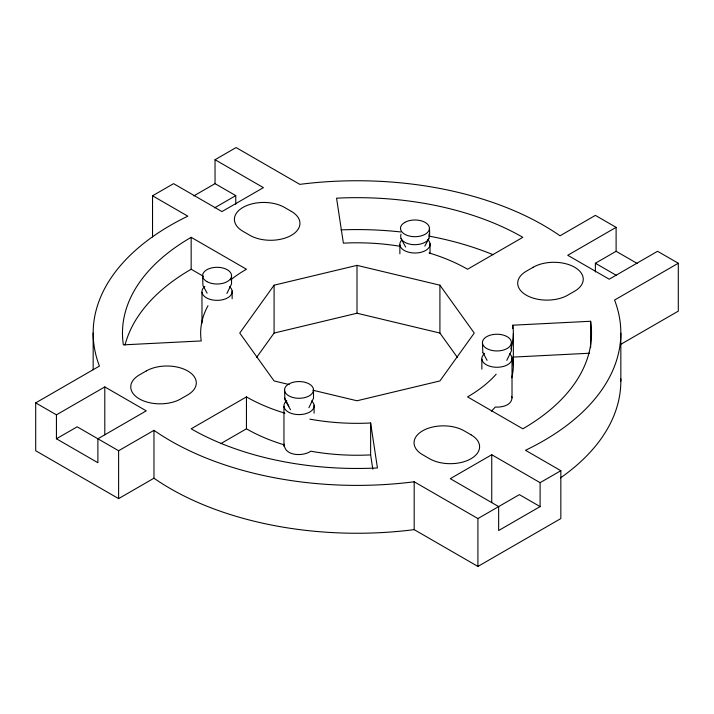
<?xml version="1.0" encoding="UTF-8"?>
<svg xmlns="http://www.w3.org/2000/svg" width="714" height="714" viewBox="0 0 714 714"><rect width="100%" height="100%" fill="white"/><g stroke="black" fill="none" stroke-linecap="round" stroke-linejoin="round"><path stroke-width="1.07" d="M314.089 413.192L314.124 405.249M429.444 228.337C429.73 233.13 430.604 239.788 425.205 242.233C421.912 244.054 418.109 244.715 414.379 244.67C408.703 244.75 398.671 241.528 400.973 234.156M372.788 469.16L370.628 454.898A156.348 90.267 0 0 1 313.767 451.73L310.804 451.194C303.057 456.657 284.279 456.21 284.19 444.117M512.018 357.919L512.018 397.814C511.545 405.579 501.603 407.489 495.275 407.06L493.463 409.033A156.348 90.267 0 0 1 491.312 411.184M226.909 293.436L231.532 283.976L231.55 275.666M308.885 407.694L313.508 398.233L313.517 389.915A14.485 8.363 0 0 0 291.794 382.677A14.485 8.363 0 0 0 291.794 397.162A14.485 8.363 0 0 0 313.517 389.915M424.803 246.116L428.953 238.485M506.779 360.365L511.402 350.904L511.411 342.595A14.485 8.363 0 0 0 489.688 335.348A14.485 8.363 0 0 0 489.688 349.833A14.485 8.363 0 0 0 511.411 342.595M312.848 390.21L357 400.768L439.913 380.937L474.257 333.063L439.913 285.189L357 265.367L274.087 285.189L239.743 333.063L274.087 380.937L289.161 384.543M256.585 357.455L274.087 333.063L274.087 285.189M152.537 236.994L152.537 195.797L173.582 183.65L221.947 211.576L263.404 187.639L215.039 159.713L215.039 183.65L193.824 195.895M215.039 159.713L236.084 147.566L299.818 184.364A263.841 152.323 0 0 1 560.035 235.79L595.387 215.378L616.111 227.347L616.111 251.283L637.325 263.528M214.557 207.863L235.763 195.618L235.763 204.32M620.359 344.576L678.3 311.125L678.3 263.252L614.567 300.05A263.841 152.323 0 0 1 525.486 450.284L560.838 470.696L560.838 518.569L477.916 566.434L414.182 529.636A263.841 152.323 0 0 1 153.965 478.21L118.613 498.622L35.7 450.748L35.7 402.874L99.433 366.077A263.841 152.323 0 0 1 187.827 216.172L152.537 195.797M56.433 414.843L104.797 386.917L146.254 410.853L97.889 438.78L97.889 462.717L56.433 438.78L56.433 414.843L35.7 402.874M56.433 438.78L77.157 426.811L118.613 450.748L153.965 430.337A263.841 152.323 0 0 0 414.182 481.771L477.916 518.569L519.381 494.632L540.105 506.601L540.105 482.664L491.741 454.738L450.284 478.675L498.649 506.601L498.649 530.529L540.105 506.601M284.913 413.165A156.348 90.267 0 0 1 246.446 396.895L191.165 428.811A234.522 135.401 0 0 0 377.438 467.947L370.628 422.991A156.348 90.267 0 0 1 309.84 419.127M220.715 443.662L246.446 428.811A156.348 90.267 0 0 0 280.7 443.769L284.118 444.813M616.111 227.347L567.746 255.273L609.203 279.21L657.567 251.283L678.3 263.252M595.387 271.954L595.387 263.252L616.111 251.283M540.105 482.664L560.838 470.696M274.087 333.063L357 313.232L439.913 333.063L457.415 357.455M510.912 348.941A156.348 90.267 0 0 0 512.75 325.2L590.63 321.264L590.63 347.673M512.75 357.107L589.514 353.234M595.387 263.252L616.593 275.497M215.039 183.65L235.763 195.618M207.997 305.726A156.348 90.267 0 0 0 201.25 340.935L123.37 344.862A234.522 135.401 0 0 1 191.165 237.325L246.446 269.232A156.348 90.267 0 0 0 230.595 279.942M191.165 237.325L191.165 269.24L203.561 276.389M207.105 293.177L202.937 285.484L202.589 275.666M482.95 352.734L487.091 360.365M400.973 238.485L405.641 247.071M290.518 409.782L284.913 399.733L284.556 389.915M284.556 397.894L288.867 406.337M428.953 234.156L429.444 236.316M511.483 396.324L512.018 397.814M482.807 352.413L482.45 342.595M620.841 333.188L620.841 381.062M513.348 333.483L513.348 365.389M512.75 325.2L512.75 328.502M491.741 454.738L491.741 502.611M481.852 359.178L481.852 369.147M477.916 518.569L477.916 566.434M439.913 285.189L439.913 333.063M430.042 243.67L430.042 253.64M414.182 481.771L414.182 529.636M399.876 244.92L399.876 253.791M370.628 422.991L370.628 454.898M357 265.367L357 313.232M283.958 406.498L283.958 446.393M246.446 396.895L246.446 428.811M232.148 290.991L232.148 298.755M201.982 292.249L201.982 323.272M153.965 430.337L153.965 478.21M118.613 450.748L118.613 498.622M104.797 386.917L104.797 434.79M93.159 333.036L93.159 369.781M311.554 400.973A15.119 8.729 0 0 1 308.912 412.487A15.119 8.729 0 0 1 288.813 412.308A15.119 8.729 0 0 1 286.787 400.759M125.039 345.014A234.522 135.401 0 0 1 191.165 269.24M340.997 229.89A234.522 135.401 0 0 1 400.786 231.961M428.793 236.075A234.522 135.401 0 0 1 493.151 254.728M590.63 321.264A234.522 135.401 0 0 1 522.835 428.811L467.554 396.895A156.348 90.267 0 0 0 496.176 374.19M400.233 246.321A156.348 90.267 0 0 0 343.372 243.144L336.562 198.18A234.522 135.401 0 0 1 522.835 237.325L467.554 269.232A156.348 90.267 0 0 0 429.087 252.961M513.027 359.178A156.348 90.267 0 0 1 511.768 377.786M620.814 378.839A263.841 152.323 0 0 1 560.463 477.916M204.82 286.501A15.119 8.729 0 0 0 209.309 299.112A15.119 8.729 0 0 0 230.676 295.435L231.916 293.267A15.119 8.729 0 0 0 229.587 286.725M509.448 353.653A15.119 8.729 0 0 1 499.978 367.103A15.119 8.729 0 0 1 482.084 356.902L483.324 354.742A15.119 8.729 0 0 1 484.681 353.43M427.481 239.395A15.119 8.729 0 0 1 427.588 249.097A15.119 8.729 0 0 1 412.112 252.872L408.363 252.149A15.119 8.729 0 0 1 401.357 240.484M404.722 222.429L402.419 224.16A14.485 8.363 0 0 0 413.701 236.664A14.485 8.363 0 0 0 428.57 225.481A14.485 8.363 0 0 0 404.722 222.429M146.254 370.959L139.346 374.948A29.319 16.922 0 0 0 139.346 398.885A29.319 16.922 0 0 0 180.803 398.885L187.711 394.896A29.319 16.922 0 0 0 187.711 370.959A29.319 16.922 0 0 0 146.254 370.959M533.197 267.241L526.289 271.231A29.319 16.922 0 0 0 526.289 295.168A29.319 16.922 0 0 0 567.746 295.168L574.654 291.178A29.319 16.922 0 0 0 574.654 267.241A29.319 16.922 0 0 0 533.197 267.241M291.357 211.389L284.449 207.399A29.319 16.922 0 0 0 242.992 207.399A29.319 16.922 0 0 0 242.992 231.336L249.9 235.325A29.319 16.922 0 0 0 291.357 235.325A29.319 16.922 0 0 0 291.357 211.389M471.008 434.79L464.1 430.801A29.319 16.922 0 0 0 422.643 430.801A29.319 16.922 0 0 0 422.643 454.738L429.551 458.727A29.319 16.922 0 0 0 471.008 458.727A29.319 16.922 0 0 0 471.008 434.79M206.828 281.575A14.485 8.363 0 0 0 231.05 277.826A14.485 8.363 0 0 0 213.316 267.589A14.485 8.363 0 0 0 206.828 281.575"/></g></svg>
